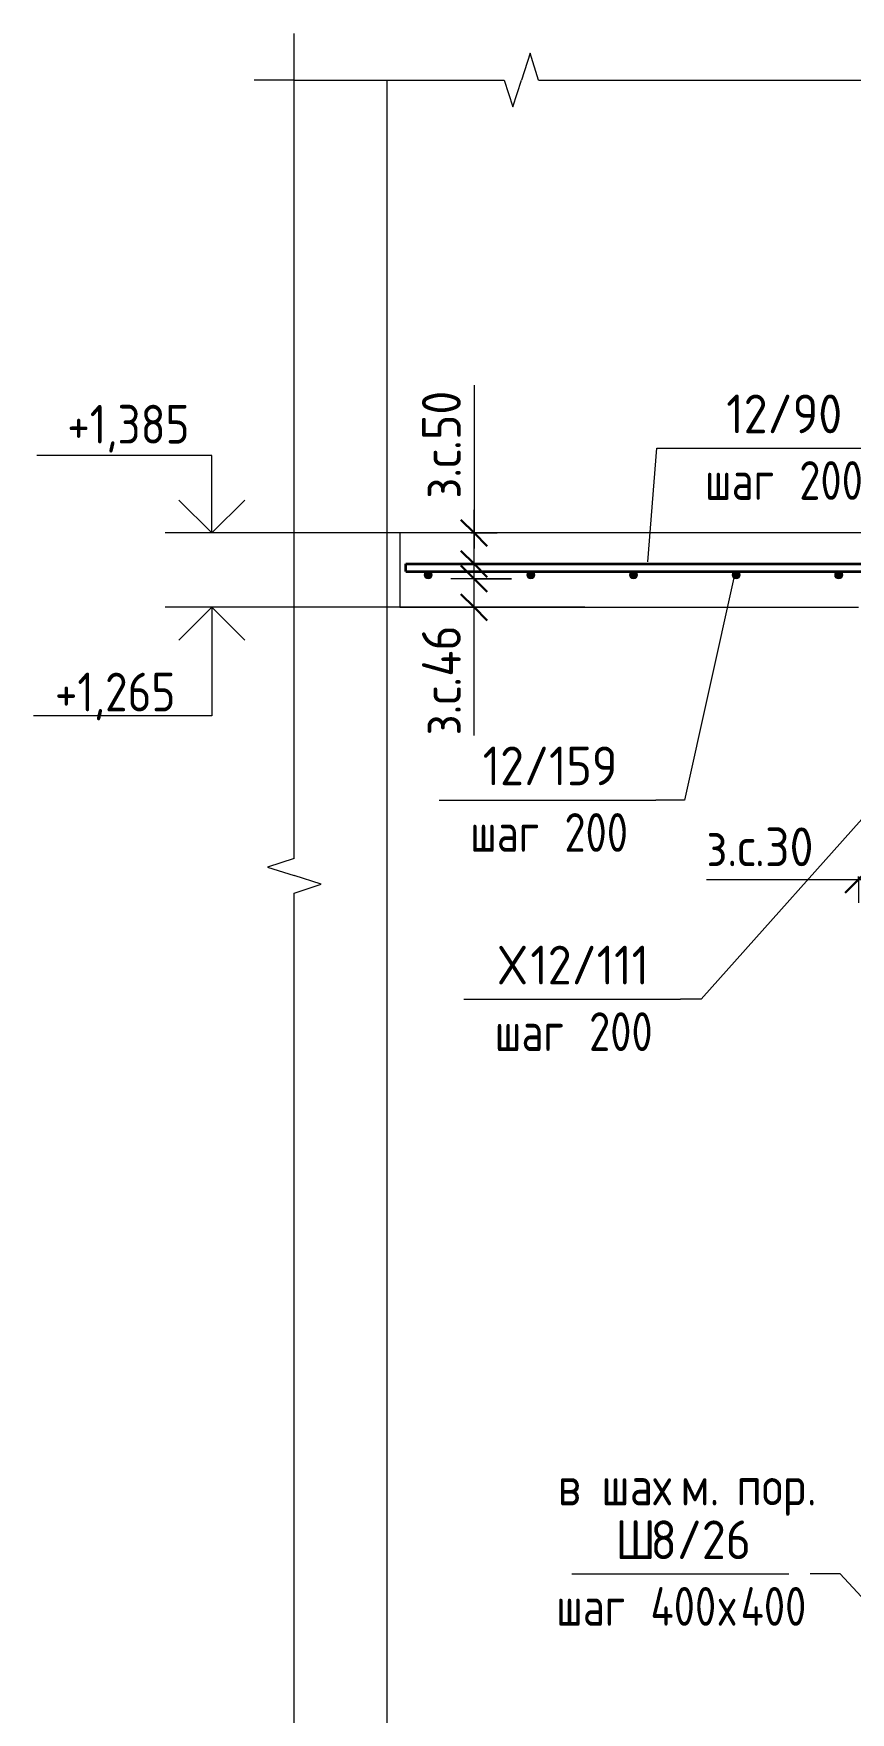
# Model space of a CAD drawing. Header units: millimetres. Extents: x 30199 to 69236, y -5153 to 33423.
# Drawn here: x 62963 to 64281, y -519 to 2191 of the extents above; entities that cross this region are included whole.
import ezdxf

# ---------------------------------------------------------------- set-up
doc = ezdxf.new("R2010")
doc.units = ezdxf.units.MM
for name, color, linetype, lineweight in [('AA_Dim', 7, 'Continuous', 9), ('AA_Dim-25', 7, 'Continuous', 9), ('AA_Oformlenie', 7, 'Continuous', 9), ('AA_Vinoska', 7, 'Continuous', 9), ('AA_Visotnaya otmetka', 7, 'Continuous', 9), ('AF_Perekritie_Опалубка', 253, 'Continuous', 20), ('AF_Stena_Опалубка', 253, 'Continuous', 20), ('Gen_Text', 7, 'Continuous', 9), ('KR_Armatura', 7, 'Continuous', 20), ('KR_Armatura_Tonkie', 7, 'Continuous', 20)]:
    doc.layers.add(name, color=color, linetype=linetype, lineweight=lineweight)
doc.styles.add('ISOCPEUR_1', font='isocpeur.ttf', dxfattribs={"width": 0.9, "height": 62.5})
doc.styles.add('ISOCPEUR_3', font='isocpeur.ttf', dxfattribs={"width": 0.85, "height": 62.5})
doc.styles.add('ISOCPEUR_8', font='isocpeur.ttf', dxfattribs={"width": 0.8, "height": 62.5})
doc.dimstyles.new('05_Округл_1мм__прозр__1', dxfattribs={"dimscale": 304.8, "dimtxt": 62.248823, "dimasz": 0.139436, "dimexe": 0.123031, "dimexo": 0.082021, "dimgap": 0.008202, "dimtad": 1, "dimdec": 0, "dimdsep": 46, "dimtxsty": 'ISOCPEUR_1', "dimblk1": 'OBLIQUE', "dimblk2": 'OBLIQUE', "dimsah": 1, "dimcen": 0.09, "dimdle": 0.123031, "dimazin": 0, "dimtfac": 1, "dimtdec": 4, "dimtix": 1, "dimtmove": 1, "dimatfit": 3, "dimfxl": 1, "dimtvp": 1, "dimtolj": 1, "dimtzin": 0, "dimlwd": 18, "dimlwe": 18, "dimarcsym": 2})

# ---------------------------------------------------------------- blocks, each defined once
blk = doc.blocks.new('011_Прямоугольник обрыва _ЭлУзла_ - 011_Прямоугольник обрыва _ЭлУзла_-4175773-2-2 Армирование')
at = {"layer": 'AA_Oformlenie'}
for p, q in [((31295, 2116), (31633.5, 2116)), ((31295, 859.5), (31295, 2116)), ((31689.2, 2116), (32366.9, 2116)), ((31295, -1708.5), (31295, 803.8))]:
    blk.add_line(p, q, dxfattribs=at)
blk = doc.blocks.new('042_М_Арматуры - Диам длина поз _ Комментарий-3662934-2-2 Армирование')
at = {"layer": 'AA_Vinoska'}
blk.add_line((31907.4, 1522), (32257.4, 1522), dxfattribs=at)
blk = doc.blocks.new('DIMBLOCK111-2-2 Армирование')
at = {"layer": 'AA_Dim-25', "lineweight": 30}
for p, q in [((63673.3, 1311), (63652, 1332.2)), ((63673.3, 1311), (63694.5, 1289.7)), ((63673.3, 1265), (63652, 1286.2)), ((63673.3, 1265), (63694.5, 1243.7))]:
    blk.add_line(p, q, dxfattribs=at)
at = {"layer": 'AA_Dim-25', "lineweight": 18}
for p, q in [((63673.3, 1227.5), (63673.3, 1348.5)), ((63734, 1311), (63635.8, 1311)), ((63673.3, 1311), (63734, 1311)), ((63673.6, 1272.4), (63673.3, 1288)), ((63668.2, 1265), (63710.8, 1265)), ((63673.3, 1265), (63668.2, 1265)), ((63673.6, 1058.2), (63673.6, 1272.4))]:
    blk.add_line(p, q, dxfattribs=at)
at = {"layer": 'AA_Dim-25', "color": 0, "lineweight": 18, "insert": (63589.4, 1058.2), "char_height": 62.5, "width": 226.969, "attachment_point": 1, "rotation": 90, "line_spacing_factor": 1.149209, "style": 'ISOCPEUR_1'}
blk.add_mtext('з.с.46', dxfattribs=at)
blk = doc.blocks.new('_Oblique')
at = {"color": 0, "linetype": 'ByBlock', "lineweight": -2}
blk.add_line((-0.5, -0.5), (0.5, 0.5), dxfattribs=at)
blk = doc.blocks.new('DIMBLOCK112-2-2 Армирование')
at = {"layer": 'AA_Dim-25', "lineweight": 18}
for p, q in [((63673.6, 1623.5), (63673.6, 1415.3)), ((63673.3, 1297.5), (63673.3, 1422.5)), ((63673.6, 1415.3), (63673.3, 1360)), ((63668.2, 1385), (63710.8, 1385)), ((63673.3, 1385), (63668.2, 1385)), ((63668.2, 1335), (63710.8, 1335)), ((63673.3, 1335), (63668.2, 1335))]:
    blk.add_line(p, q, dxfattribs=at)
at = {"layer": 'AA_Dim-25', "lineweight": 30}
for p, q in [((63673.3, 1385), (63652, 1406.2)), ((63673.3, 1385), (63694.5, 1363.7)), ((63673.3, 1335), (63652, 1356.2)), ((63673.3, 1335), (63694.5, 1313.7))]:
    blk.add_line(p, q, dxfattribs=at)
at = {"layer": 'AA_Dim-25', "color": 0, "lineweight": 18, "insert": (63589.4, 1440.3), "char_height": 62.5, "width": 219.786, "attachment_point": 1, "rotation": 90, "line_spacing_factor": 1.149209, "style": 'ISOCPEUR_1'}
blk.add_mtext('з.с.50', dxfattribs=at)
blk = doc.blocks.new('Высотные отметки - Стрелка вверх-400292-2-2 Армирование')
at = {"layer": 'AA_Vinoska'}
for p, q in [((31149.4, -2505), (30866.9, -2505)), ((31149.4, -2630), (31149.4, -2505)), ((31149.4, -2630), (31096.4, -2577)), ((31149.4, -2630), (31202.5, -2577)), ((31224.4, -2630), (31074.4, -2630))]:
    blk.add_line(p, q, dxfattribs=at)
blk = doc.blocks.new('Высотные отметки - Стрелка вниз высокая-400290-2-2 Армирование')
at = {"layer": 'AA_Vinoska'}
for p, q in [((31236.8, 1265), (31086.8, 1265)), ((31161.8, 1265), (31108.8, 1212)), ((31161.8, 1265), (31161.8, 1090)), ((31161.8, 1265), (31214.9, 1212)), ((31161.8, 1090), (30874.3, 1090))]:
    blk.add_line(p, q, dxfattribs=at)
blk = doc.blocks.new('DIMBLOCK117-2-2 Армирование')
at = {"layer": 'AA_Dim-25', "lineweight": 18}
for p, q in [((64323.9, 1013.7), (64323.9, 788)), ((64323.9, 825.5), (64323.9, 1013.7)), ((64048.2, 825.5), (64256.4, 825.5)), ((64255.9, 825.5), (64323.9, 825.5)), ((64256.4, 825.5), (64308.6, 825.5)), ((64293.4, 830.5), (64293.4, 788)), ((64293.4, 825.5), (64293.4, 830.5))]:
    blk.add_line(p, q, dxfattribs=at)
at = {"layer": 'AA_Dim-25', "lineweight": 30}
for p, q in [((64293.4, 825.5), (64314.6, 846.7)), ((64323.9, 825.5), (64345.1, 846.7)), ((64293.4, 825.5), (64272.1, 804.2)), ((64323.9, 825.5), (64302.6, 804.2))]:
    blk.add_line(p, q, dxfattribs=at)
at = {"layer": 'AA_Dim-25', "color": 0, "lineweight": 18, "insert": (64048.2, 909.6), "char_height": 62.5, "width": 219.786, "attachment_point": 1, "line_spacing_factor": 1.149209, "style": 'ISOCPEUR_1'}
blk.add_mtext('з.с.30', dxfattribs=at)

msp = doc.modelspace()

# ---------------------------------------------------------------- hatches: boundary and pattern name
at = {"layer": 'KR_Armatura'}
h = msp.add_hatch(color=256, dxfattribs=at)
edge = h.paths.add_edge_path()
edge.add_arc((63599.3631, 1317), 6, 0, 360)
for points in [[(63596.3631, 1311.8038), (63602.3631, 1311.8038), (63605.3631, 1317), (63602.3631, 1322.1962), (63596.3631, 1322.1962), (63593.3631, 1317)], [(63761.9631, 1311.8038), (63767.9631, 1311.8038), (63770.9631, 1317), (63767.9631, 1322.1962), (63761.9631, 1322.1962), (63758.9631, 1317)], [(63927.5631, 1311.8038), (63933.5631, 1311.8038), (63936.5631, 1317), (63933.5631, 1322.1962), (63927.5631, 1322.1962), (63924.5631, 1317)], [(64093.1631, 1311.8038), (64099.1631, 1311.8038), (64102.1631, 1317), (64099.1631, 1322.1962), (64093.1631, 1322.1962), (64090.1631, 1317)], [(64258.7631, 1311.8038), (64264.7631, 1311.8038), (64267.7631, 1317), (64264.7631, 1322.1962), (64258.7631, 1322.1962), (64255.7631, 1317)]]:
    msp.add_hatch(color=256, dxfattribs=at).paths.add_polyline_path(points)
h = msp.add_hatch(color=256, dxfattribs=at)
edge = h.paths.add_edge_path()
edge.add_arc((63764.9631, 1317), 6, 0, 360)
h = msp.add_hatch(color=256, dxfattribs=at)
edge = h.paths.add_edge_path()
edge.add_arc((63930.5631, 1317), 6, 0, 360)
h = msp.add_hatch(color=256, dxfattribs=at)
edge = h.paths.add_edge_path()
edge.add_arc((64096.1631, 1317), 6, 0, 360)
h = msp.add_hatch(color=256, dxfattribs=at)
edge = h.paths.add_edge_path()
edge.add_arc((64261.7631, 1317), 6, 0, 360)

# ---------------------------------------------------------------- linework, layer by layer
at = {"layer": 'AA_Vinoska'}
for p, q in [((63383.3631, 2115.9645), (63383.3631, 2190.9645)), ((63763.7859, 2159.2658), (63750.0359, 2115.9645)), ((63777.5359, 2115.9645), (63763.7859, 2159.2658)), ((63383.3631, 2115.9645), (63318.367, 2115.9645)), ((63721.8816, 2115.9645), (63735.9587, 2072.6394)), ((63735.9587, 2072.6394), (63750.0359, 2115.9645)), ((63953.8576, 1338.4263), (63968.3133, 1522.014)), ((63968.3133, 1522.014), (63995.7792, 1522.014)), ((64092.6325, 1312.4061), (64013.1261, 953.9042)), ((64369.4676, 1002.4646), (64039.8773, 632.3982)), ((64013.1261, 953.9042), (63966.8678, 953.9042)), ((63383.3631, 859.4734), (63340.0618, 845.7234)), ((63340.0618, 845.7234), (63383.3631, 831.9734)), ((63426.6882, 817.8962), (63383.3631, 831.9734)), ((63383.3631, 803.819), (63426.6882, 817.8962)), ((64039.8773, 632.3982), (64006.6291, 632.3982)), ((64263.9825, -295.2358), (64215.8912, -295.2358)), ((64396.5553, -438.005), (64263.9825, -295.2358))]:
    msp.add_line(p, q, dxfattribs=at)
at = {"layer": 'AA_Visotnaya otmetka'}
for p, q in [((63805.2603, 1385), (63250.2069, 1385)), ((63805.2603, 1385), (63805.2603, 1385)), ((63852.072, 1265), (63250.2069, 1265)), ((63852.072, 1265), (63852.072, 1265))]:
    msp.add_line(p, q, dxfattribs=at)
at = {"layer": 'AF_Perekritie_Опалубка'}
for p, q in [((64493.3631, 1385), (63553.3631, 1385)), ((63553.3631, 1385), (63553.3631, 1265)), ((63553.3631, 1265), (64293.3631, 1265))]:
    msp.add_line(p, q, dxfattribs=at)
at = {"layer": 'AF_Stena_Опалубка'}
msp.add_line((63533.3631, -3020), (63533.3631, 2115.9645), dxfattribs=at)
at = {"layer": 'KR_Armatura'}
for p, q in [((63596.3631, 1322.1962), (63593.3631, 1317)), ((63593.3631, 1317), (63596.3631, 1311.8038)), ((63602.3631, 1322.1962), (63596.3631, 1322.1962)), ((63596.3631, 1311.8038), (63602.3631, 1311.8038)), ((63605.3631, 1317), (63602.3631, 1322.1962)), ((63602.3631, 1311.8038), (63605.3631, 1317)), ((63761.9631, 1322.1962), (63758.9631, 1317)), ((63758.9631, 1317), (63761.9631, 1311.8038)), ((63767.9631, 1322.1962), (63761.9631, 1322.1962)), ((63761.9631, 1311.8038), (63767.9631, 1311.8038)), ((63770.9631, 1317), (63767.9631, 1322.1962)), ((63767.9631, 1311.8038), (63770.9631, 1317)), ((63927.5631, 1322.1962), (63924.5631, 1317)), ((63924.5631, 1317), (63927.5631, 1311.8038)), ((63933.5631, 1322.1962), (63927.5631, 1322.1962)), ((63927.5631, 1311.8038), (63933.5631, 1311.8038)), ((63936.5631, 1317), (63933.5631, 1322.1962)), ((63933.5631, 1311.8038), (63936.5631, 1317)), ((64093.1631, 1322.1962), (64090.1631, 1317)), ((64090.1631, 1317), (64093.1631, 1311.8038)), ((64099.1631, 1322.1962), (64093.1631, 1322.1962)), ((64093.1631, 1311.8038), (64099.1631, 1311.8038)), ((64102.1631, 1317), (64099.1631, 1322.1962)), ((64099.1631, 1311.8038), (64102.1631, 1317)), ((64258.7631, 1322.1962), (64255.7631, 1317)), ((64255.7631, 1317), (64258.7631, 1311.8038)), ((64264.7631, 1322.1962), (64258.7631, 1322.1962)), ((64258.7631, 1311.8038), (64264.7631, 1311.8038)), ((64267.7631, 1317), (64264.7631, 1322.1962)), ((64264.7631, 1311.8038), (64267.7631, 1317))]:
    msp.add_line(p, q, dxfattribs=at)
for centre in [(63599.3631, 1317), (63764.9631, 1317), (63930.5631, 1317), (64096.1631, 1317), (64261.7631, 1317)]:
    msp.add_circle(centre, 6, dxfattribs=at)
at = {"layer": 'KR_Armatura_Tonkie', "lineweight": 35}
for p, q in [((63563.3631, 1335), (64463.3631, 1335)), ((63563.3631, 1323), (63563.3631, 1335)), ((63563.3631, 1323), (64463.3631, 1323))]:
    msp.add_line(p, q, dxfattribs=at)

# ---------------------------------------------------------------- block references
at = {"layer": 'AA_Oformlenie'}
msp.add_blockref('011_Прямоугольник обрыва _ЭлУзла_ - 011_Прямоугольник обрыва _ЭлУзла_-4175773-2-2 Армирование', (32088.3633, 0), dxfattribs=at)
at = {"layer": 'AA_Vinoska'}
for name, p in [('042_М_Арматуры - Диам длина поз _ Комментарий-3662934-2-2 Армирование', (32088.3633, 0)), ('Высотные отметки - Стрелка вниз высокая-400290-2-2 Армирование', (32088.3633, 0)), ('042_М_Арматуры - Диам длина поз _ Комментарий-3662934-2-2 Армирование', (31709.4519, -568.1097)), ('042_М_Арматуры - Диам длина поз _ Комментарий-3662934-2-2 Армирование', (31749.2132, -889.6158)), ('042_М_Арматуры - Диам длина поз _ Комментарий-3662934-2-2 Армирование', (31923.6343, -1817.2497))]:
    msp.add_blockref(name, p, dxfattribs=at)
at = {"layer": 'AA_Visotnaya otmetka'}
msp.add_blockref('Высотные отметки - Стрелка вверх-400292-2-2 Армирование', (32100.7807, 4015), dxfattribs=at)

# ---------------------------------------------------------------- texts
at = {"layer": 'AA_Vinoska', "char_height": 62.5, "attachment_point": 1}
for s, insert, width, style in [('12/90', (64080.2327, 1608.3665), 229.082203, 'ISOCPEUR_1'), (' 200', (64166.2056, 1500.8902), 166.751, 'ISOCPEUR_8'), ('шаг', (64045.8202, 1500.8902), 145.907125, 'ISOCPEUR_8'), ('12/159', (63687.2588, 1040.2568), 263.354344, 'ISOCPEUR_1'), (' 200', (63787.2942, 932.7805), 166.751, 'ISOCPEUR_8'), ('шаг', (63666.9088, 932.7805), 145.907125, 'ISOCPEUR_8'), ('\\fISOCPEUR|b0|i0|c204|p34|;\\W.9;Х', (63713.5201, 718.7508), 61.329094, 'ISOCPEUR_1'), ('12/111', (63764.1217, 718.7508), 234.493594, 'ISOCPEUR_1'), (' 200', (63827.0555, 611.2745), 166.751, 'ISOCPEUR_8'), ('шаг', (63706.6701, 611.2745), 145.907125, 'ISOCPEUR_8'), ('\\fISOCPEUR|b0|i0|c204|p34|;\\W.9;Ш', (63901.4412, -208.8832), 68.544281, 'ISOCPEUR_1'), ('8/26', (63957.9959, -208.8832), 194.810062, 'ISOCPEUR_1'), (' 400', (63926.0767, -316.3595), 171.561125, 'ISOCPEUR_8'), ('400', (64103.3475, -316.3595), 134.6835, 'ISOCPEUR_8'), ('шаг', (63805.6912, -316.3595), 145.907125, 'ISOCPEUR_8'), ('\\fISOCPEUR|b0|i0|c204|p34|;\\W.8;х', (64067.6287, -316.3595), 43.291125, 'ISOCPEUR_8')]:
    msp.add_mtext(s, dxfattribs=dict(at, insert=insert, width=width, style=style))
at = {"layer": 'AA_Visotnaya otmetka', "char_height": 62.5, "width": 229.30959, "attachment_point": 1, "line_spacing_factor": 1.149209, "style": 'ISOCPEUR_3'}
for s, insert in [('+1,385', (63017.1612, 1591.6535)), ('+1,265', (62997.1612, 1159.4442))]:
    msp.add_mtext(s, dxfattribs=dict(at, insert=insert))
at = {"layer": 'Gen_Text', "char_height": 62.5, "attachment_point": 1, "style": 'ISOCPEUR_3'}
for s, insert, width in [('\\fISOCPEUR|b0|i0|c204|p34|;\\W.85; ', (63846.3147, -122.004), 39.182477), ('\\fISOCPEUR|b0|i0|c204|p34|;\\W.85;в', (63808.3635, -122.004), 45.99682), ('шах', (63878.6435, -122.004), 155.02632), ('м. ', (64006.553, -122.004), 109.0295), ('пор', (64096.5113, -122.004), 137.990461), ('\\fISOCPEUR|b0|i0|c204|p34|;\\W.85;.', (64210.3648, -122.004), 18.739445)]:
    msp.add_mtext(s, dxfattribs=dict(at, insert=insert, width=width))

# ---------------------------------------------------------------- dimensions: what is measured, and where the dimension line sits
at = {"layer": 'AA_Dim', "lineweight": 18}
for base, p1, p2, override, picture, middle in [((63673.2714, 1385), (63643.2194, 1335), (63643.2194, 1385), {"dimpost": 'з.с.<>', "dimfxl": 50}, 'DIMBLOCK112-2-2 Армирование', (63631.0819, 1550.2189)), ((63673.2714, 1311), (63643.2194, 1265), (63758.9631, 1311), {"dimpost": 'з.с.<>', "dimfxl": 124.5496}, 'DIMBLOCK111-2-2 Армирование', (63631.0819, 1171.6998))]:
    dim = msp.add_linear_dim(base=base, p1=p1, p2=p2, angle=90, dimstyle='05_Округл_1мм__прозр__1', override=override, dxfattribs=at)
    dim.commit()
    dim.dimension.update_dxf_attribs({"geometry": picture, "text_midpoint": middle, "dimtype": 160, "text_rotation": 90})
dim = msp.add_linear_dim(base=(64323.8521, 825.4652), p1=(64293.3631, 855.5173), p2=(64323.8521, 1038.6851), dimstyle='05_Округл_1мм__прозр__1', override={"dimpost": 'з.с.<>', "dimfxl": 185.687989}, dxfattribs=at)
dim.commit()
dim.dimension.update_dxf_attribs({"geometry": 'DIMBLOCK117-2-2 Армирование', "text_midpoint": (64158.1323, 867.952), "dimtype": 160})

doc.saveas('drawing.dxf')
